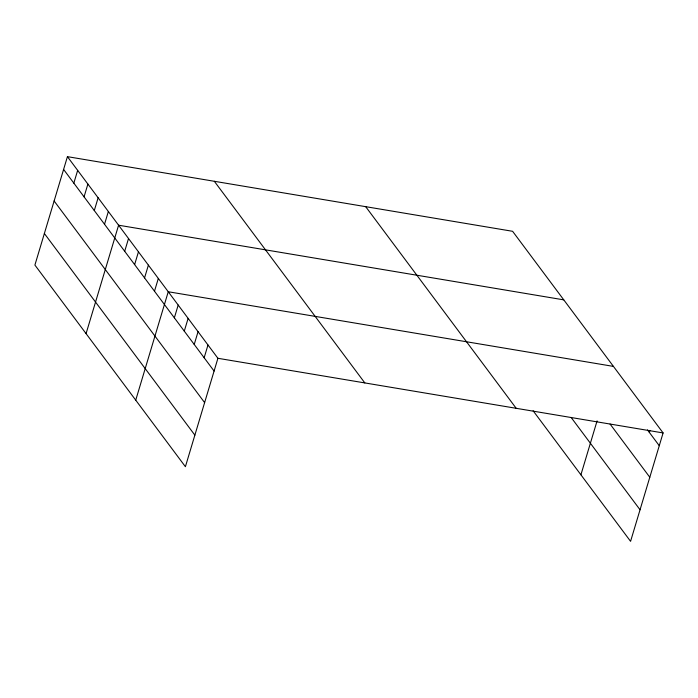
<?xml version="1.0" encoding="UTF-8"?>
<svg xmlns="http://www.w3.org/2000/svg" width="698" height="698" viewBox="0 0 698 698"><rect width="100%" height="100%" fill="white"/><g stroke="black" fill="none" stroke-linecap="round" stroke-linejoin="round"><path stroke-width="1.05" d="M67.427 156.657L34.9 265.066L185.398 466.7L217.916 358.292L67.427 156.657L512.602 231.3L663.1 432.935L630.573 541.343L533.115 410.764M73.831 183.138L77.661 170.364M84.057 196.845L87.896 184.08M94.291 210.56L98.121 197.787M104.526 224.267L108.356 211.503M86.072 333.618L118.59 225.21L563.775 299.861M124.698 251.289L128.528 238.515M134.627 264.594L138.457 251.83M144.556 277.9L148.395 265.135M154.494 291.214L158.324 278.441M135.735 400.155L168.253 291.747L613.437 366.398M174.36 317.826L178.191 305.061M184.289 331.131L188.12 318.367M194.227 344.446L198.058 331.672M204.156 357.751L207.987 344.986M580.91 474.806L597.087 420.885M649.341 432.402L649.925 430.43M217.916 358.292L663.1 432.935M647.474 429.907L659.27 445.708M610.069 424.035L649.803 477.266M571.139 417.456L640.049 509.784M365.691 206.669L516.188 408.304M214.33 181.288L364.827 382.923M63.597 169.422L214.085 371.057M54.121 200.98L204.619 402.624M44.367 233.498L194.864 435.142"/></g></svg>
